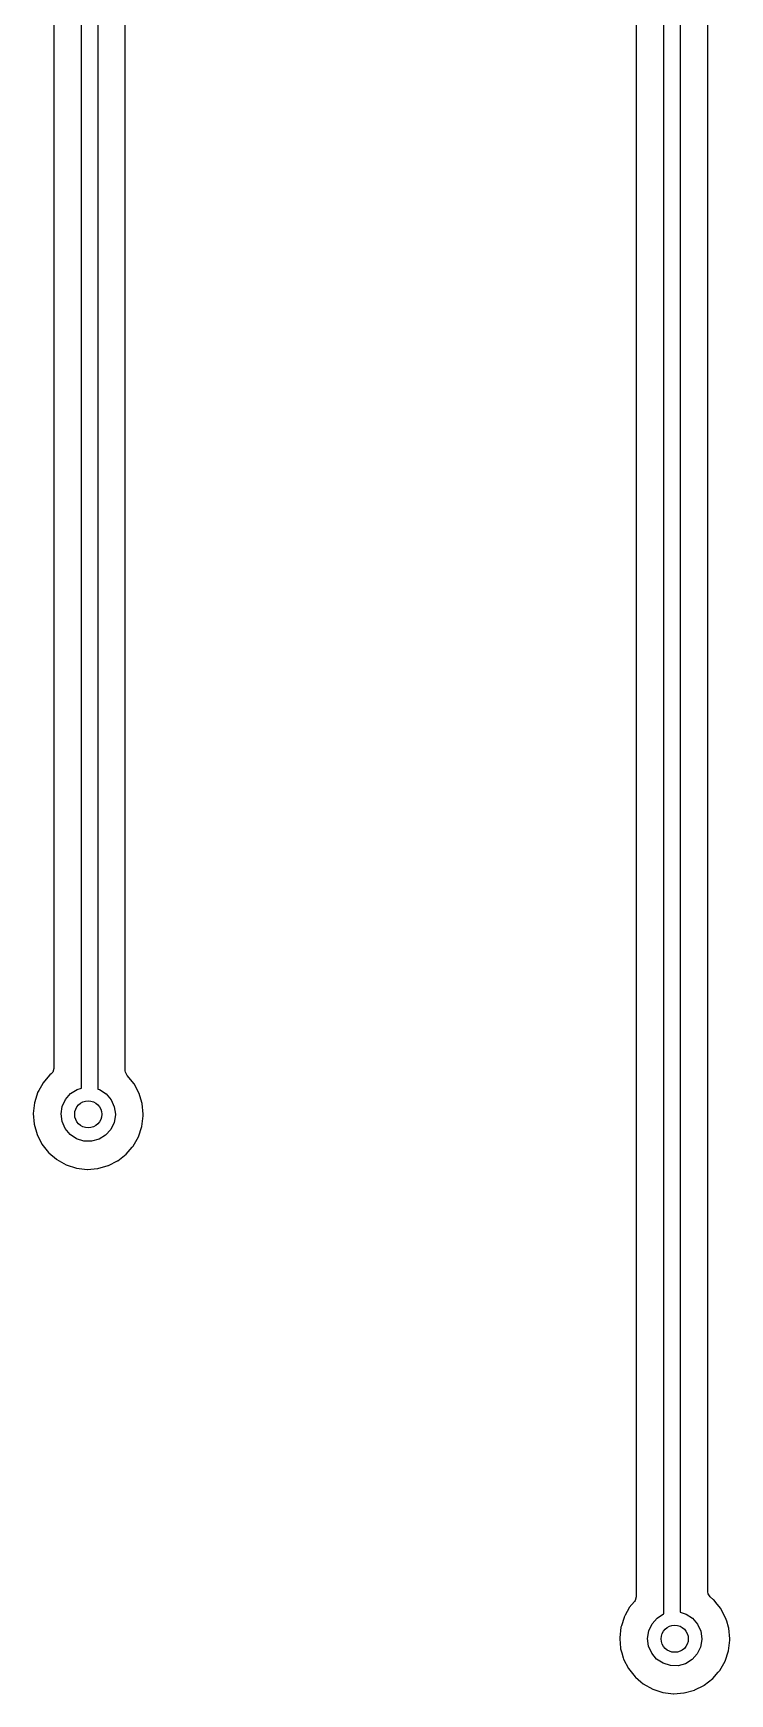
# Model space of a CAD drawing. Extents: x 41 to 172, y -227 to -42.
# Drawn here: x 70.49 to 83.31, y -184.66 to -154.09 of the extents above; entities that cross this region are included whole.
import ezdxf

# ---------------------------------------------------------------- set-up
doc = ezdxf.new("R2010")
doc.units = 0
doc.layers.add('BLACK', color=7, linetype='CONTINUOUS')

msp = doc.modelspace()

# ---------------------------------------------------------------- linework, layer by layer
at = {"layer": 'BLACK', "linetype": 'CONTINUOUS'}
for p, q in [((82.0945, -183.185), (82.0945, -122.692)), ((82.3945, -122.63), (82.3945, -183.155)), ((82.903, -182.776), (82.903, -122.712)), ((71.3745, -173.511), (71.3745, -151.28)), ((70.866, -151.915), (70.866, -173.146)), ((71.6745, -151.917), (71.6745, -173.525)), ((81.586, -152.489), (81.586, -182.873)), ((72.183, -173.188), (72.183, -152.551)), ((70.792, -173.266), (70.6648, -173.417)), ((70.819, -173.244), (70.792, -173.266)), ((70.846, -173.214), (70.819, -173.244)), ((70.866, -173.146), (70.846, -173.214)), ((72.1858, -173.214), (72.183, -173.188)), ((72.2188, -173.275), (72.1858, -173.214)), ((72.2201, -173.276), (72.2188, -173.275)), ((72.3451, -173.429), (72.2201, -173.276)), ((70.5696, -173.591), (70.5677, -173.597)), ((70.5902, -173.553), (70.5696, -173.591)), ((70.6619, -173.423), (70.5902, -173.553)), ((70.6648, -173.417), (70.6619, -173.423)), ((70.6619, -173.423), (70.6619, -173.423)), ((71.1769, -173.609), (71.2968, -173.534)), ((71.2968, -173.534), (71.3745, -173.511)), ((71.6745, -173.525), (71.7107, -173.536)), ((71.7107, -173.536), (71.8297, -173.613)), ((72.4379, -173.604), (72.3451, -173.429)), ((70.5098, -173.779), (70.4877, -173.976)), ((70.5157, -173.761), (70.5098, -173.779)), ((70.5677, -173.597), (70.5157, -173.761)), ((70.5677, -173.597), (70.5677, -173.597)), ((71.001, -173.984), (71.0228, -173.844)), ((71.0228, -173.844), (71.0831, -173.715)), ((71.0831, -173.715), (71.1769, -173.609)), ((71.8297, -173.613), (71.9222, -173.721)), ((71.9222, -173.721), (71.9809, -173.85)), ((71.9809, -173.85), (72.001, -173.99)), ((72.4397, -173.61), (72.4379, -173.604)), ((72.4885, -173.771), (72.4397, -173.61)), ((72.4951, -173.793), (72.4885, -173.771)), ((72.5144, -173.99), (72.4951, -173.793)), ((70.4877, -173.976), (70.5043, -174.173)), ((70.5043, -174.173), (70.5588, -174.363)), ((71.0194, -174.124), (71.001, -173.984)), ((71.0765, -174.254), (71.0194, -174.124)), ((71.9773, -174.142), (71.9155, -174.27)), ((72.0009, -174.002), (71.9773, -174.142)), ((72.001, -173.99), (72.0009, -174.002)), ((72.4892, -174.215), (72.514, -174.018)), ((72.514, -174.018), (72.5144, -173.99)), ((70.5588, -174.363), (70.6492, -174.539)), ((71.1677, -174.363), (71.0765, -174.254)), ((71.2857, -174.441), (71.1677, -174.363)), ((71.4211, -174.484), (71.2857, -174.441)), ((71.5628, -174.486), (71.4211, -174.484)), ((71.6996, -174.449), (71.5628, -174.486)), ((71.8204, -174.375), (71.6996, -174.449)), ((71.9155, -174.27), (71.8204, -174.375)), ((72.3291, -174.574), (72.4268, -174.402)), ((72.4268, -174.402), (72.4892, -174.215)), ((70.6492, -174.539), (70.772, -174.694)), ((70.772, -174.694), (70.7767, -174.698)), ((70.7767, -174.698), (70.7767, -174.698)), ((70.7767, -174.698), (70.9159, -174.816)), ((72.044, -174.846), (72.1998, -174.724)), ((72.1998, -174.724), (72.3097, -174.597)), ((72.3097, -174.597), (72.325, -174.579)), ((72.325, -174.579), (72.3291, -174.574)), ((72.325, -174.579), (72.325, -174.579)), ((70.9159, -174.816), (70.9226, -174.822)), ((70.9226, -174.822), (71.0953, -174.919)), ((71.0953, -174.919), (71.2834, -174.98)), ((71.2834, -174.98), (71.4798, -175.003)), ((71.4798, -175.003), (71.4859, -175.003)), ((71.4859, -175.003), (71.6708, -174.988)), ((71.4859, -175.003), (71.4859, -175.003)), ((71.6708, -174.988), (71.6708, -174.988)), ((71.6708, -174.988), (71.677, -174.988)), ((71.677, -174.988), (71.8675, -174.935)), ((71.8675, -174.935), (71.873, -174.932)), ((71.873, -174.932), (72.0385, -174.848)), ((71.873, -174.932), (71.873, -174.932)), ((72.0385, -174.848), (72.044, -174.846)), ((72.0385, -174.848), (72.0385, -174.848)), ((81.5565, -182.954), (81.4598, -183.069)), ((81.566, -182.941), (81.5565, -182.954)), ((81.586, -182.873), (81.566, -182.941)), ((82.909, -182.814), (82.903, -182.776)), ((82.9487, -182.873), (82.909, -182.814)), ((83.0095, -182.923), (82.9487, -182.873)), ((83.0151, -182.928), (83.0095, -182.923)), ((83.019, -182.933), (83.0151, -182.928)), ((83.051, -182.972), (83.019, -182.933)), ((83.019, -182.933), (83.019, -182.933)), ((83.1401, -183.081), (83.051, -182.972)), ((81.3627, -183.249), (81.3132, -183.405)), ((81.3646, -183.243), (81.3627, -183.249)), ((81.3627, -183.249), (81.3627, -183.249)), ((81.3845, -183.206), (81.3646, -183.243)), ((81.4569, -183.075), (81.3845, -183.206)), ((81.4598, -183.069), (81.4569, -183.075)), ((81.4569, -183.075), (81.4569, -183.075)), ((81.8178, -183.496), (81.8781, -183.367)), ((81.8781, -183.367), (81.9719, -183.261)), ((81.9719, -183.261), (82.0918, -183.186)), ((82.0918, -183.186), (82.0945, -183.185)), ((82.3945, -183.155), (82.5057, -183.188)), ((82.5057, -183.188), (82.6247, -183.265)), ((82.6247, -183.265), (82.7172, -183.373)), ((83.2329, -183.256), (83.1401, -183.081)), ((83.2519, -183.319), (83.2329, -183.256)), ((83.2843, -183.426), (83.2519, -183.319)), ((81.3048, -183.431), (81.2827, -183.628)), ((81.2827, -183.628), (81.2842, -183.646)), ((81.2842, -183.646), (81.2986, -183.816)), ((81.3132, -183.405), (81.3048, -183.431)), ((81.796, -183.636), (81.8178, -183.496)), ((81.8144, -183.776), (81.796, -183.636)), ((82.7172, -183.373), (82.7759, -183.502)), ((82.7959, -183.654), (82.7723, -183.794)), ((82.7759, -183.502), (82.796, -183.642)), ((82.796, -183.642), (82.7959, -183.654)), ((83.2842, -183.867), (83.309, -183.67)), ((83.2901, -183.445), (83.2843, -183.426)), ((83.3094, -183.642), (83.2901, -183.445)), ((83.309, -183.67), (83.3094, -183.642)), ((81.2986, -183.816), (81.2993, -183.825)), ((81.2993, -183.825), (81.3219, -183.904)), ((81.3219, -183.904), (81.3479, -183.995)), ((81.8715, -183.906), (81.8144, -183.776)), ((81.9627, -184.015), (81.8715, -183.906)), ((82.7105, -183.922), (82.6154, -184.027)), ((82.7723, -183.794), (82.7105, -183.922)), ((83.2218, -184.054), (83.2842, -183.867)), ((81.3479, -183.995), (81.3538, -184.015)), ((81.3538, -184.015), (81.4442, -184.191)), ((81.4442, -184.191), (81.567, -184.346)), ((82.0807, -184.093), (81.9627, -184.015)), ((82.2161, -184.136), (82.0807, -184.093)), ((82.3578, -184.138), (82.2161, -184.136)), ((82.4946, -184.101), (82.3578, -184.138)), ((82.6154, -184.027), (82.4946, -184.101)), ((82.9948, -184.376), (83.0945, -184.26)), ((83.0945, -184.26), (83.12, -184.231)), ((83.12, -184.231), (83.1241, -184.226)), ((83.12, -184.231), (83.12, -184.231)), ((83.1241, -184.226), (83.2218, -184.054)), ((81.567, -184.346), (81.5717, -184.35)), ((81.5717, -184.35), (81.5717, -184.35)), ((81.5717, -184.35), (81.6719, -184.435)), ((81.6719, -184.435), (81.7176, -184.474)), ((81.7176, -184.474), (81.8903, -184.571)), ((81.8903, -184.571), (82.0784, -184.632)), ((82.472, -184.64), (82.6625, -184.587)), ((82.6625, -184.587), (82.668, -184.584)), ((82.668, -184.584), (82.8335, -184.5)), ((82.668, -184.584), (82.668, -184.584)), ((82.8335, -184.5), (82.839, -184.498)), ((82.8335, -184.5), (82.8335, -184.5)), ((82.839, -184.498), (82.9948, -184.376)), ((82.0784, -184.632), (82.2748, -184.655)), ((82.2748, -184.655), (82.2809, -184.655)), ((82.2809, -184.655), (82.4658, -184.64)), ((82.2809, -184.655), (82.2809, -184.655)), ((82.4658, -184.64), (82.4658, -184.64)), ((82.4658, -184.64), (82.472, -184.64))]:
    msp.add_line(p, q, dxfattribs=at)
at = {"layer": 'BLACK'}
for centre in [(71.501, -173.99), (82.296, -183.642)]:
    msp.add_circle(centre, 0.25, dxfattribs=at)

doc.saveas('drawing.dxf')
